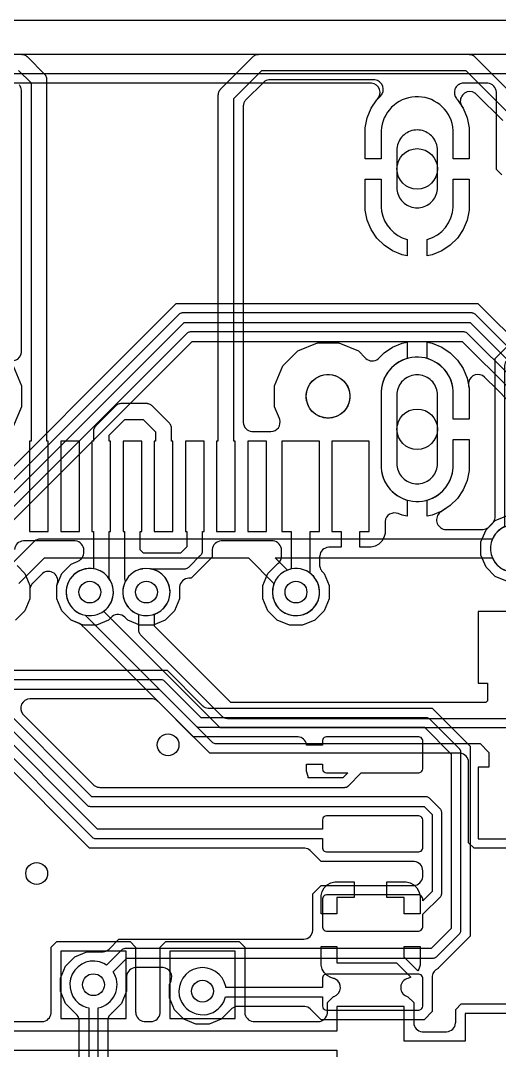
# Model space of a CAD drawing. Header units: millimetres. Extents: x 7.1 to 88.1, y 7.1 to 104.8.
# Drawn here: x 45.58 to 53.26, y 88.24 to 104.78 of the extents above; entities that cross this region are included whole.
import ezdxf

# ---------------------------------------------------------------- set-up
doc = ezdxf.new("R2010")
doc.units = ezdxf.units.MM

msp = doc.modelspace()

# ---------------------------------------------------------------- linework, layer by layer
at = {"layer": '16_copper'}
for points in [[(26.84, 103.924), (56.226, 103.924), (56.219, 103.875, 1), (56.976, 103.826), (56.976, 103.875, 0.453094), (56.524, 104.222), (56.476, 104.21), (56.458, 104.202), (56.456, 104.204, 0.120617), (56.387, 104.228), (56.372, 104.229), (26.777, 104.229)], [(53.306, 102.297), (53.216, 102.386), (53.216, 103.619), (53.216, 103.623), (53.216, 103.627, 0.370187), (53.08, 103.771), (53.064, 103.772), (52.692, 103.772), (52.69, 103.772), (52.688, 103.772, 0.107518), (52.617, 103.751), (52.605, 103.744), (52.604, 103.743), (52.602, 103.742, 0.101646), (52.561, 103.697), (52.555, 103.684), (52.549, 103.672, 0.237897), (52.574, 103.523), (52.584, 103.512), (52.592, 103.504), (52.683, 103.367), (52.746, 103.216), (52.778, 103.055), (52.778, 102.556), (52.524, 102.556), (52.524, 103.005), (52.517, 103.07, 0.893656), (51.366, 103.005), (51.366, 102.556), (51.112, 102.556), (51.112, 103.055), (51.144, 103.216), (51.207, 103.367), (51.298, 103.504), (51.306, 103.512, 0.631709), (51.214, 103.771), (51.198, 103.772), (44.052, 103.772)], [(53.658, 99.281), (52.88, 100.059), (52.873, 100.064), (52.867, 100.069, 0.087651), (52.842, 100.079), (52.835, 100.08), (52.826, 100.081), (48.174, 100.081), (48.165, 100.08), (48.157, 100.079, 0.087654), (48.132, 100.069), (48.127, 100.064), (48.12, 100.059), (44.542, 96.481)], [(53.532, 98.976), (52.754, 99.754), (52.747, 99.759), (52.741, 99.764, 0.087651), (52.716, 99.774), (52.709, 99.775), (52.7, 99.776), (48.3, 99.776), (48.292, 99.775), (48.283, 99.774, 0.087654), (48.259, 99.764), (48.253, 99.759), (48.246, 99.754), (44.668, 96.176)], [(53.405, 98.671), (53.227, 98.85), (53.028, 99.049), (53.027, 99.05), (53.026, 99.051, 0.585228), (52.772, 98.974), (52.769, 98.96), (52.769, 98.959), (52.769, 98.958, 0.043176), (52.768, 98.927), (52.771, 98.911), (52.778, 98.875), (52.778, 98.376), (52.524, 98.376), (52.524, 98.825), (52.517, 98.89, 0.893656), (51.366, 98.825), (51.366, 97.602), (51.373, 97.538, 0.893656), (52.524, 97.602), (52.524, 98.051), (52.778, 98.051), (52.778, 97.553), (52.746, 97.392), (52.683, 97.24), (52.592, 97.104), (52.476, 96.988), (52.337, 96.895), (52.329, 96.89), (52.316, 96.883, 0.651613), (52.386, 96.606), (52.401, 96.605), (52.991, 96.605), (52.997, 96.605), (53.003, 96.605, 0.153128), (53.087, 96.639), (53.099, 96.649), (53.199, 96.75), (53.394, 96.831)], [(53.859, 96.178, 0.936602), (53.16, 96.468), (53.154, 96.452), (45.9, 96.452), (45.894, 96.452), (45.889, 96.452, 0.153128), (45.804, 96.418), (45.792, 96.408), (45.337, 95.953)], [(45.553, 95.737), (45.963, 96.148), (49.237, 96.148), (49.647, 95.737), (49.641, 95.722, 1), (50.359, 95.478), (50.372, 95.526, 0.577349), (49.878, 95.959), (49.863, 95.953), (49.668, 96.148), (53.154, 96.148), (53.16, 96.132, 0.376373), (53.622, 95.941)], [(53.604, 91.487), (52.86, 91.487), (52.771, 91.576), (52.771, 92.862), (52.771, 92.866), (52.771, 92.869, 0.370187), (52.634, 93.013), (52.619, 93.014), (48.616, 93.014), (48.408, 93.222), (48.408, 93.223), (46.62, 95.01), (46.62, 95.01), (46.565, 95.066, 0.072655), (46.529, 95.092), (46.515, 95.099), (46.391, 95.15), (46.241, 95.299), (46.161, 95.494), (46.161, 95.706), (46.167, 95.722, 0.778623), (45.93, 95.898), (45.919, 95.888), (45.775, 95.744), (45.772, 95.74), (45.767, 95.736, 0.153125), (45.731, 95.652), (45.731, 95.636), (45.731, 95.494), (45.65, 95.299), (45.501, 95.15)], [(57.506, 93.421), (48.784, 93.421), (46.912, 95.293), (46.941, 95.315, 1), (46.441, 95.885), (46.406, 95.85, 0.534512), (46.569, 95.241), (46.617, 95.228), (46.617, 95.228), (48.642, 93.204), (48.646, 93.2), (48.65, 93.196, 0.11143), (48.699, 93.171), (48.707, 93.17), (48.717, 93.168), (48.725, 93.167), (48.732, 93.167), (52.954, 93.167), (53.096, 93.024), (53.096, 92.789), (52.923, 92.789), (52.923, 91.639), (53.523, 91.639)], [(53.523, 95.289), (52.923, 95.289), (52.923, 94.139), (53.073, 94.139), (53.073, 93.853), (53.047, 93.827), (48.953, 93.827), (47.727, 95.053), (47.727, 95.243), (47.768, 95.26, 1), (47.432, 95.94), (47.389, 95.915, 0.577351), (47.432, 95.26), (47.473, 95.243), (47.473, 95), (47.474, 94.995), (47.473, 94.989, 0.111436), (47.49, 94.936), (47.495, 94.93), (47.5, 94.922), (47.506, 94.915), (47.51, 94.91), (48.81, 93.61), (48.814, 93.607), (48.818, 93.603, 0.11143), (48.868, 93.577), (48.875, 93.576), (48.885, 93.574), (48.894, 93.574), (48.9, 93.573), (57.647, 93.573)], [(44.371, 88.705), (45.92, 88.705), (45.924, 88.705), (45.928, 88.705, 0.370187), (46.072, 88.842), (46.073, 88.857), (46.073, 89.9), (46.162, 89.989), (47.338, 89.989), (47.427, 89.9), (47.427, 88.857), (47.428, 88.853), (47.428, 88.85, 0.370187), (47.564, 88.706), (47.58, 88.705), (47.67, 88.705, 0.384459), (47.822, 88.842), (47.823, 88.857), (47.823, 89.9), (47.912, 89.989), (49.088, 89.989), (49.177, 89.9), (49.177, 88.857), (49.178, 88.853), (49.178, 88.85, 0.370187), (49.314, 88.706), (49.33, 88.705), (50.352, 88.705), (50.356, 88.705), (50.36, 88.705, 0.370187), (50.504, 88.842), (50.504, 88.857), (50.504, 89.01), (50.599, 89.104), (50.603, 89.106), (50.613, 89.108, 0.643703), (50.636, 89.385), (50.626, 89.389), (50.616, 89.394), (50.609, 89.396), (50.607, 89.397), (50.606, 89.397), (50.601, 89.399), (50.559, 89.41), (50.501, 89.444), (50.454, 89.491), (50.42, 89.549), (50.403, 89.613), (50.403, 89.909), (50.657, 89.909), (50.657, 89.647), (51.614, 89.647), (51.845, 89.416), (51.835, 89.41), (51.793, 89.399, 0.134921), (51.716, 89.35), (51.71, 89.341), (51.703, 89.332, 0.313608), (51.712, 89.159), (51.715, 89.155), (51.717, 89.152, 0.135176), (51.795, 89.104), (51.795, 89.104), (51.889, 89.01), (51.889, 88.694), (51.89, 88.69), (51.889, 88.686, 0.370187), (52.026, 88.542), (52.042, 88.542), (52.411, 88.542), (52.414, 88.542), (52.418, 88.542, 0.370187), (52.562, 88.678), (52.563, 88.694), (52.563, 88.9), (52.652, 88.989), (53.795, 88.989)], [(33.282, 89.46), (35.774, 89.46), (35.774, 89.088), (36.162, 89.088), (36.162, 88.891), (36.162, 88.885), (36.162, 88.879, 0.153128), (36.196, 88.794), (36.206, 88.783), (36.697, 88.292), (36.701, 88.289), (36.705, 88.284, 0.153125), (36.789, 88.248), (36.805, 88.248), (50.657, 88.248), (50.657, 87.897), (51.737, 87.897), (51.737, 88.084), (52.715, 88.084), (52.715, 87.637), (53.731, 87.637)]]:
    msp.add_lwpolyline(points, format="xyb", dxfattribs=at)
for points in [[(51.702, 101.014), (51.55, 101.077), (51.414, 101.168), (51.298, 101.284), (51.207, 101.42), (51.144, 101.572), (51.112, 101.733), (51.112, 102.231), (51.366, 102.231), (51.366, 101.782), (51.373, 101.718, 0.287125), (51.782, 101.258), (51.782, 100.998)], [(52.108, 101.258, 0.317745), (52.524, 101.782), (52.524, 102.231), (52.778, 102.231), (52.778, 101.733), (52.746, 101.572), (52.683, 101.42), (52.592, 101.284), (52.476, 101.168), (52.34, 101.077), (52.188, 101.014), (52.108, 100.998)]]:
    msp.add_lwpolyline(points, format="xyb", close=True, dxfattribs=at)
for points in [[(44.524, 96.678), (48.079, 100.233), (52.921, 100.233), (53.676, 99.478)], [(44.628, 96.351), (48.205, 99.929), (52.795, 99.929), (53.572, 99.151)], [(44.754, 96.046), (48.332, 99.624), (52.668, 99.624), (53.446, 98.846)], [(45.462, 99.23), (45.593, 98.914), (45.593, 98.573), (45.462, 98.258)], [(53.731, 88.837), (52.715, 88.837), (52.715, 88.389), (51.737, 88.389), (51.737, 88.947), (50.657, 88.947), (50.657, 88.552), (39.573, 88.552)]]:
    msp.add_lwpolyline(points, dxfattribs=at)
for points in [[(50.403, 90.434), (50.403, 90.73), (50.42, 90.795), (50.454, 90.853), (50.501, 90.9), (50.559, 90.934), (50.623, 90.951), (50.934, 90.951), (50.934, 90.697), (50.657, 90.697), (50.657, 90.434)], [(51.737, 90.434), (51.737, 90.697), (51.459, 90.697), (51.459, 90.951), (51.77, 90.951), (51.835, 90.934), (51.893, 90.9), (51.94, 90.853), (51.974, 90.795), (51.991, 90.73), (51.991, 90.434)], [(47.275, 89.837), (46.225, 89.837), (46.225, 88.757), (47.275, 88.757)], [(49.025, 89.837), (47.975, 89.837), (47.975, 88.757), (49.025, 88.757)], [(51.737, 89.74), (51.737, 89.909), (51.991, 89.909), (51.991, 89.613), (51.974, 89.549), (51.957, 89.52)]]:
    msp.add_lwpolyline(points, close=True, dxfattribs=at)
at = {"layer": '1_copper'}
for points in [[(45.547, 103.975), (45.748, 103.774), (45.748, 98.024), (45.725, 98.024), (45.725, 96.574), (46.025, 96.574), (46.025, 98.024), (46.002, 98.024), (46.002, 103.827), (46.001, 103.832), (46.002, 103.838, 0.111436), (45.985, 103.891), (45.98, 103.897), (45.975, 103.905), (45.969, 103.912), (45.965, 103.917), (45.69, 104.192), (45.686, 104.195), (45.682, 104.199, 0.11143), (45.632, 104.225), (45.625, 104.226), (45.615, 104.228), (45.606, 104.228), (45.6, 104.229), (42.395, 104.229)], [(53.731, 103.331), (52.871, 104.192), (52.866, 104.195), (52.863, 104.199, 0.11143), (52.813, 104.225), (52.806, 104.226), (52.796, 104.228), (52.787, 104.228), (52.781, 104.229), (49.4, 104.229), (49.395, 104.228), (49.389, 104.228, 0.111436), (49.336, 104.212), (49.33, 104.207), (49.322, 104.202), (49.315, 104.196), (49.31, 104.192), (48.785, 103.667), (48.782, 103.662), (48.778, 103.659, 0.11143), (48.752, 103.609), (48.751, 103.602), (48.749, 103.592), (48.749, 103.583), (48.748, 103.577), (48.748, 98.024), (48.725, 98.024), (48.725, 96.574), (49.025, 96.574), (49.025, 98.024), (49.002, 98.024), (49.002, 103.524), (49.453, 103.975), (52.728, 103.975), (53.552, 103.152)], [(45.338, 99.354, 0.622974), (45.595, 99.449), (45.596, 99.464), (45.596, 103.648), (45.595, 103.654), (45.595, 103.659, 0.137607), (45.561, 103.744)], [(53.319, 103.169), (52.897, 103.591), (52.897, 103.591), (52.896, 103.591), (52.884, 103.601), (52.873, 103.61), (52.873, 103.61), (52.872, 103.611, 0.657845), (52.64, 103.456), (52.643, 103.441), (52.643, 103.441), (52.643, 103.44, 0.04317), (52.655, 103.412), (52.663, 103.398), (52.683, 103.367), (52.746, 103.216), (52.778, 103.055), (52.778, 102.556), (52.524, 102.556), (52.524, 103.005), (52.517, 103.07, 0.893656), (51.366, 103.005), (51.366, 102.556), (51.112, 102.556), (51.112, 103.055), (51.144, 103.216), (51.207, 103.367), (51.298, 103.504), (51.357, 103.562, 0.631688), (51.264, 103.822), (51.249, 103.823), (49.579, 103.823), (49.573, 103.822), (49.567, 103.822, 0.153128), (49.483, 103.788), (49.471, 103.778), (49.199, 103.506), (49.195, 103.501), (49.191, 103.497, 0.082743), (49.165, 103.455), (49.164, 103.45), (49.164, 103.45), (49.164, 103.449), (49.161, 103.444, 0.03192), (49.157, 103.425), (49.157, 103.422), (49.156, 103.42), (49.156, 103.418), (49.155, 103.414), (49.154, 103.398), (49.154, 98.329), (49.155, 98.325), (49.155, 98.321, 0.370187), (49.291, 98.177), (49.307, 98.176), (49.593, 98.176), (49.596, 98.176), (49.599, 98.176, 0.490285), (49.739, 98.372), (49.734, 98.387), (49.657, 98.573), (49.657, 98.914), (49.788, 99.23), (50.029, 99.471), (50.344, 99.602), (50.686, 99.602), (51.001, 99.471), (51.115, 99.357), (51.118, 99.354), (51.121, 99.351, 0.370191), (51.319, 99.346), (51.331, 99.357), (51.414, 99.44), (51.55, 99.531), (51.702, 99.594), (51.782, 99.61), (51.782, 99.349), (51.723, 99.329, 0.288096), (51.366, 98.825), (51.366, 97.602), (51.373, 97.538, 0.287125), (51.782, 97.078), (51.782, 96.818), (51.702, 96.834), (51.64, 96.86, 0.501967), (51.43, 96.734), (51.429, 96.719), (51.429, 96.54), (51.412, 96.476), (51.378, 96.418), (51.331, 96.371), (51.273, 96.337), (51.208, 96.32), (51.027, 96.32), (51.027, 96.574), (51.175, 96.574), (51.175, 98.024), (50.575, 98.024), (50.575, 96.574), (50.723, 96.574), (50.723, 96.32), (50.532, 96.32), (50.528, 96.319), (50.525, 96.32, 0.370187), (50.381, 96.183), (50.38, 96.167), (50.38, 96.034), (50.38, 96.028), (50.38, 96.022, 0.117803), (50.402, 95.955), (50.407, 95.947), (50.411, 95.942), (50.414, 95.938), (50.424, 95.926), (50.45, 95.901), (50.531, 95.706), (50.531, 95.494), (50.45, 95.299), (50.301, 95.15), (50.106, 95.069), (49.894, 95.069), (49.699, 95.15), (49.55, 95.299), (49.469, 95.494), (49.469, 95.706), (49.55, 95.901), (49.708, 96.059), (49.711, 96.06, 0.205411), (49.769, 96.165), (49.77, 96.181), (49.77, 96.269, 0.384459), (49.633, 96.421), (49.618, 96.421), (48.807, 96.421), (48.803, 96.421), (48.799, 96.421, 0.370187), (48.655, 96.285), (48.654, 96.269), (48.654, 96.159), (48.316, 95.821), (48.283, 95.821, 0.384459), (48.131, 95.684), (48.131, 95.668), (48.131, 95.494), (48.05, 95.299), (47.901, 95.15), (47.706, 95.069), (47.494, 95.069), (47.299, 95.15), (47.253, 95.196, 0.384471), (47.049, 95.207), (47.038, 95.196), (46.992, 95.15), (46.797, 95.069), (46.586, 95.069), (46.391, 95.15), (46.241, 95.299), (46.161, 95.494), (46.161, 95.706), (46.241, 95.901), (46.391, 96.05), (46.502, 96.096), (46.506, 96.098), (46.51, 96.1, 0.050696), (46.536, 96.116), (46.544, 96.123), (46.552, 96.13, 0.150603), (46.595, 96.221), (46.596, 96.237), (46.596, 96.269, 0.384459), (46.459, 96.421), (46.443, 96.421), (45.632, 96.421), (45.628, 96.421), (45.625, 96.421, 0.370187), (45.481, 96.285)], [(53.394, 95.769), (53.199, 95.85), (53.05, 95.999), (52.969, 96.194), (52.969, 96.406), (53.05, 96.601), (53.151, 96.701), (53.154, 96.705), (53.158, 96.709, 0.153125), (53.194, 96.793), (53.195, 96.809), (53.195, 99.348), (54.625, 100.778)], [(44.241, 94.345), (47.932, 94.345), (48.497, 93.78), (48.502, 93.776), (48.505, 93.772, 0.153125), (48.589, 93.736), (48.605, 93.735), (52.188, 93.735), (52.797, 93.126), (52.797, 90.074), (52.284, 89.56), (52.28, 89.559, 0.272177), (52.188, 89.435), (52.187, 89.419), (52.187, 88.867), (52.056, 88.735), (50.404, 88.735), (50.235, 88.905), (50.231, 88.908), (50.227, 88.912, 0.153125), (50.143, 88.948), (50.127, 88.949), (49.07, 88.949), (49.064, 88.949), (49.058, 88.949, 0.153128), (48.973, 88.915), (48.962, 88.905), (48.801, 88.743), (48.606, 88.663), (48.394, 88.663), (48.199, 88.743), (48.05, 88.893), (47.969, 89.088), (47.969, 89.299), (47.995, 89.361, 0.501959), (47.87, 89.571), (47.854, 89.571), (47.433, 89.571), (47.429, 89.571), (47.425, 89.571, 0.370187), (47.281, 89.435), (47.281, 89.419), (47.281, 89.191), (47.2, 88.996), (47.043, 88.839), (47.042, 88.839), (47.038, 88.836, 0.205411), (46.979, 88.731), (46.979, 88.715), (46.979, 87.587)], [(46.826, 87.241), (46.826, 88.926), (46.872, 88.938, 0.491234), (47.066, 89.505), (47.285, 89.724), (52.2, 89.724), (52.208, 89.725), (52.217, 89.726, 0.087654), (52.241, 89.736), (52.247, 89.741), (52.254, 89.746), (52.622, 90.115), (52.627, 90.121), (52.633, 90.128, 0.087651), (52.643, 90.152), (52.643, 90.16), (52.645, 90.168), (52.645, 93.032), (52.643, 93.04), (52.643, 93.048, 0.087654), (52.632, 93.073), (52.628, 93.079), (52.622, 93.085), (52.147, 93.56), (52.141, 93.565), (52.134, 93.571, 0.087651), (52.11, 93.581), (52.102, 93.581), (52.094, 93.583), (48.479, 93.583), (47.891, 94.17), (47.885, 94.175), (47.878, 94.181, 0.087651), (47.853, 94.191), (47.846, 94.191), (47.837, 94.192), (44.032, 94.192)], [(44, 94.04), (47.806, 94.04), (48.393, 93.453), (48.4, 93.447), (48.406, 93.442, 0.087651), (48.431, 93.432), (48.438, 93.431), (48.447, 93.43), (52.062, 93.43), (52.492, 93), (52.492, 90.2), (52.168, 89.876), (47.253, 89.876), (47.245, 89.875), (47.236, 89.874, 0.087654), (47.212, 89.864), (47.206, 89.859), (47.199, 89.854), (46.959, 89.613), (46.918, 89.637, 1), (46.582, 88.957), (46.628, 88.938), (46.674, 88.926), (46.674, 87.154)], [(45.088, 93.735), (46.641, 92.183), (46.648, 92.177), (46.654, 92.172, 0.087651), (46.679, 92.162), (46.686, 92.161), (46.695, 92.16), (52.056, 92.16), (52.187, 92.028), (52.187, 90.795), (52.035, 90.643), (52.035, 90.675), (52.03, 90.693), (52.021, 90.71), (52.007, 90.723), (51.99, 90.733), (51.972, 90.738), (50.488, 90.738), (50.47, 90.733), (50.453, 90.723), (50.439, 90.71), (50.43, 90.693), (50.425, 90.675), (50.425, 90.221), (50.43, 90.202), (50.439, 90.186), (50.453, 90.172), (50.47, 90.163), (50.488, 90.158), (51.972, 90.158), (51.99, 90.163), (52.007, 90.172), (52.021, 90.186), (52.03, 90.202), (52.035, 90.221), (52.035, 90.427), (52.317, 90.71), (52.323, 90.717), (52.328, 90.723, 0.087651), (52.338, 90.748), (52.339, 90.755), (52.34, 90.764), (52.34, 92.06), (52.339, 92.068), (52.338, 92.077, 0.087654), (52.328, 92.101), (52.323, 92.107), (52.317, 92.114), (52.141, 92.29), (52.134, 92.295), (52.128, 92.301, 0.087651), (52.103, 92.311), (52.096, 92.311), (52.087, 92.313), (46.726, 92.313), (45.174, 93.865)], [(44.962, 93.43), (46.728, 91.664), (46.735, 91.659), (46.742, 91.653, 0.087651), (46.766, 91.643), (46.774, 91.643), (46.782, 91.642), (50.425, 91.642), (50.425, 91.491), (50.43, 91.472), (50.439, 91.456), (50.453, 91.442), (50.47, 91.433), (50.488, 91.428), (51.972, 91.428), (51.99, 91.433), (52.007, 91.442), (52.021, 91.456), (52.03, 91.472), (52.035, 91.491), (52.035, 91.945), (52.03, 91.963), (52.021, 91.98), (52.007, 91.993), (51.99, 92.003), (51.972, 92.008), (50.488, 92.008), (50.47, 92.003), (50.453, 91.993), (50.439, 91.98), (50.43, 91.963), (50.425, 91.945), (50.425, 91.794), (46.814, 91.794), (45.047, 93.56)], [(46.521, 87.166), (46.521, 88.715), (46.521, 88.72), (46.521, 88.725, 0.199778), (46.467, 88.832), (46.459, 88.838), (46.3, 88.996), (46.219, 89.191), (46.219, 89.402), (46.3, 89.597), (46.449, 89.747), (46.644, 89.827), (46.866, 89.827), (46.868, 89.827), (46.872, 89.826, 0.205416), (46.988, 89.859), (47, 89.87), (47.158, 90.029), (50.12, 90.029), (50.124, 90.029), (50.128, 90.029, 0.370187), (50.272, 90.165), (50.273, 90.181), (50.273, 90.758), (50.404, 90.89), (51.883, 90.89), (51.886, 90.891), (51.89, 90.89, 0.370187), (52.034, 91.027), (52.035, 91.043), (52.035, 91.123, 0.384459), (51.898, 91.275), (51.883, 91.275), (50.404, 91.275), (50.235, 91.445), (50.231, 91.448), (50.227, 91.452, 0.153125), (50.143, 91.488), (50.127, 91.489), (46.687, 91.489), (45.238, 92.939)]]:
    msp.add_lwpolyline(points, format="xyb", dxfattribs=at)
for points in [[(51.702, 101.014), (51.55, 101.077), (51.414, 101.168), (51.298, 101.284), (51.207, 101.42), (51.144, 101.572), (51.112, 101.733), (51.112, 102.231), (51.366, 102.231), (51.366, 101.782), (51.373, 101.718, 0.287125), (51.782, 101.258), (51.782, 100.998)], [(52.108, 101.258, 0.317745), (52.524, 101.782), (52.524, 102.231), (52.778, 102.231), (52.778, 101.733), (52.746, 101.572), (52.683, 101.42), (52.592, 101.284), (52.476, 101.168), (52.34, 101.077), (52.188, 101.014), (52.108, 100.998)], [(53.574, 95.928, 0.716592), (53.668, 96.64), (53.652, 96.646), (53.652, 99.159), (55.063, 100.57), (55.078, 100.563, 1), (55.322, 101.281), (55.274, 101.294, 0.577349), (54.841, 100.8), (54.847, 100.785), (53.392, 99.33), (53.389, 99.326), (53.384, 99.322, 0.153125), (53.348, 99.238), (53.348, 99.222), (53.348, 96.646), (53.332, 96.64, 0.820679), (53.525, 95.922)], [(52.524, 98.376), (52.524, 98.825), (52.517, 98.89, 0.287128), (52.108, 99.349), (52.108, 99.61), (52.188, 99.594), (52.34, 99.531), (52.476, 99.44), (52.592, 99.324), (52.683, 99.187), (52.746, 99.036), (52.778, 98.875), (52.778, 98.376)], [(46.765, 95.228, 0.493145), (47.031, 95.768), (47.006, 95.811), (47.002, 95.816), (47.002, 96.574), (47.025, 96.574), (47.025, 98.024), (47.002, 98.024), (47.002, 98.122), (47.253, 98.373), (47.547, 98.373), (47.748, 98.172), (47.748, 98.024), (47.725, 98.024), (47.725, 96.574), (48.025, 96.574), (48.025, 98.024), (48.002, 98.024), (48.002, 98.225), (48.001, 98.23), (48.002, 98.236, 0.111436), (47.985, 98.289), (47.98, 98.295), (47.975, 98.303), (47.969, 98.31), (47.965, 98.315), (47.69, 98.59), (47.686, 98.593), (47.682, 98.597, 0.11143), (47.632, 98.623), (47.625, 98.624), (47.615, 98.626), (47.606, 98.626), (47.6, 98.627), (47.2, 98.627), (47.195, 98.626), (47.189, 98.627, 0.111436), (47.136, 98.61), (47.13, 98.605), (47.122, 98.6), (47.115, 98.594), (47.11, 98.59), (46.785, 98.265), (46.782, 98.261), (46.778, 98.257, 0.11143), (46.752, 98.207), (46.751, 98.2), (46.749, 98.19), (46.749, 98.181), (46.748, 98.175), (46.748, 98.024), (46.725, 98.024), (46.725, 96.574), (46.748, 96.574), (46.748, 95.974), (46.716, 95.978, 1), (46.666, 95.222), (46.716, 95.222)], [(52.108, 97.078, 0.317745), (52.524, 97.602), (52.524, 98.051), (52.778, 98.051), (52.778, 97.553), (52.746, 97.392), (52.683, 97.24), (52.592, 97.104), (52.476, 96.988), (52.34, 96.897), (52.188, 96.834), (52.108, 96.818)], [(47.249, 95.82), (47.248, 95.814, 0.089897), (47.26, 95.77), (47.261, 95.769), (47.26, 95.768), (47.241, 95.722, 1), (47.959, 95.478), (47.972, 95.526, 0.414214), (47.674, 95.972), (47.664, 95.973), (48.2, 95.973), (48.205, 95.974), (48.211, 95.973, 0.111436), (48.264, 95.99), (48.27, 95.995), (48.278, 96), (48.285, 96.006), (48.29, 96.01), (48.465, 96.185), (48.468, 96.189), (48.472, 96.193, 0.11143), (48.498, 96.243), (48.499, 96.25), (48.501, 96.26), (48.501, 96.269), (48.502, 96.275), (48.502, 96.574), (48.525, 96.574), (48.525, 98.024), (48.225, 98.024), (48.225, 96.574), (48.248, 96.574), (48.248, 96.328), (48.147, 96.227), (47.553, 96.227), (47.502, 96.278), (47.502, 96.574), (47.525, 96.574), (47.525, 98.024), (47.225, 98.024), (47.225, 96.574), (47.248, 96.574), (47.248, 95.825)], [(50.074, 95.228, 0.621841), (50.25, 95.885), (50.227, 95.902), (50.227, 96.574), (50.375, 96.574), (50.375, 98.024), (49.775, 98.024), (49.775, 96.574), (49.923, 96.574), (49.923, 95.971), (49.878, 95.959, 0.876976), (50.025, 95.222)], [(50.043, 92.465), (50.783, 92.465), (50.792, 92.466), (50.8, 92.467, 0.087654), (50.825, 92.477), (50.83, 92.482), (50.837, 92.487), (51.048, 92.698), (51.972, 92.698), (51.99, 92.703), (52.007, 92.712), (52.021, 92.726), (52.03, 92.742), (52.035, 92.761), (52.035, 93.215), (52.03, 93.233), (52.021, 93.25), (52.007, 93.263), (51.99, 93.273), (51.972, 93.278), (50.488, 93.278), (50.47, 93.273), (50.453, 93.263), (50.439, 93.25), (50.43, 93.233), (50.425, 93.215), (50.425, 93.14), (50.17, 93.14), (50.169, 93.145), (50.168, 93.156, 0.327385), (50.034, 93.277), (50.019, 93.278), (48.352, 93.278), (47.787, 93.843), (47.783, 93.846), (47.779, 93.851, 0.153125), (47.695, 93.887), (47.68, 93.887), (45.735, 93.887), (45.733, 93.887), (45.731, 93.887, 0.622974), (45.617, 93.639), (45.627, 93.627), (46.745, 92.51), (46.749, 92.506), (46.753, 92.502, 0.153125), (46.837, 92.466), (46.852, 92.465), (50.043, 92.465)], [(50.752, 92.617), (50.195, 92.617), (50.195, 92.618), (50.195, 92.625, 0.027308), (50.193, 92.642), (50.19, 92.654), (50.19, 92.655), (50.19, 92.656), (50.19, 92.657), (50.171, 92.727), (50.171, 92.835), (50.425, 92.835), (50.425, 92.761), (50.43, 92.742), (50.439, 92.726), (50.453, 92.712), (50.47, 92.703), (50.488, 92.698), (50.832, 92.698)], [(48.574, 88.821, 0.26795), (48.859, 89.071), (48.867, 89.102), (50.425, 89.102), (50.425, 88.951), (50.43, 88.932), (50.439, 88.916), (50.453, 88.902), (50.47, 88.893), (50.488, 88.888), (51.972, 88.888), (51.99, 88.893), (52.007, 88.902), (52.021, 88.916), (52.03, 88.932), (52.035, 88.951), (52.035, 89.405), (52.03, 89.423), (52.021, 89.44), (52.007, 89.453), (51.99, 89.463), (51.972, 89.468), (50.488, 89.468), (50.47, 89.463), (50.453, 89.453), (50.439, 89.44), (50.43, 89.423), (50.425, 89.405), (50.425, 89.254), (48.873, 89.254), (48.872, 89.267, 1), (48.128, 89.119), (48.141, 89.071, 0.339454), (48.525, 88.815)]]:
    msp.add_lwpolyline(points, format="xyb", close=True, dxfattribs=at)
for points in [[(46.525, 98.024), (46.225, 98.024), (46.225, 96.574), (46.525, 96.574)], [(49.525, 98.024), (49.225, 98.024), (49.225, 96.574), (49.525, 96.574)], [(47.502, 95.973), (47.536, 95.973), (47.526, 95.972), (47.502, 95.965)]]:
    msp.add_lwpolyline(points, close=True, dxfattribs=at)
msp.add_lwpolyline([(45.524, 96.026), (45.65, 95.901), (45.731, 95.706), (45.731, 95.494), (45.65, 95.299), (45.501, 95.15)], dxfattribs=at)
at = {"layer": 'drills_NPTH'}
msp.add_circle((50.515, 98.744), 0.35, dxfattribs=at)
at = {"layer": 'drills_PTH'}
for centre in [(51.945, 102.394), (51.945, 98.214)]:
    msp.add_circle(centre, 0.325, dxfattribs=at)
at = {"layer": 'drills_via_1_16'}
for centre in [(46.691, 95.6), (47.6, 95.6), (50, 95.6), (47.947, 93.148), (45.839, 91.083), (46.75, 89.297), (48.5, 89.193)]:
    msp.add_circle(centre, 0.175, dxfattribs=at)
at = {"layer": 'holes'}
for points in [[(51.62, 102.094), (51.621, 102.065), (51.625, 102.037), (51.631, 102.01), (51.64, 101.983), (51.65, 101.956), (51.664, 101.931), (51.679, 101.907), (51.696, 101.885), (51.715, 101.864), (51.736, 101.845), (51.759, 101.828), (51.782, 101.812), (51.808, 101.799), (51.834, 101.788), (51.861, 101.78), (51.889, 101.774), (51.917, 101.77), (51.945, 101.769), (51.973, 101.77), (52.001, 101.774), (52.029, 101.78), (52.056, 101.788), (52.082, 101.799), (52.108, 101.812), (52.131, 101.828), (52.154, 101.845), (52.175, 101.864), (52.194, 101.885), (52.211, 101.907), (52.226, 101.931), (52.24, 101.956), (52.25, 101.983), (52.259, 102.01), (52.265, 102.037), (52.269, 102.065), (52.27, 102.094), (52.27, 102.694), (52.269, 102.722), (52.265, 102.75), (52.259, 102.778), (52.25, 102.805), (52.24, 102.831), (52.226, 102.856), (52.211, 102.88), (52.194, 102.903), (52.175, 102.924), (52.154, 102.943), (52.131, 102.96), (52.108, 102.975), (52.082, 102.988), (52.056, 102.999), (52.029, 103.008), (52.001, 103.014), (51.973, 103.018), (51.945, 103.019), (51.917, 103.018), (51.889, 103.014), (51.861, 103.008), (51.834, 102.999), (51.808, 102.988), (51.782, 102.975), (51.759, 102.96), (51.736, 102.943), (51.715, 102.924), (51.696, 102.903), (51.679, 102.88), (51.664, 102.856), (51.65, 102.831), (51.64, 102.805), (51.631, 102.778), (51.625, 102.75), (51.621, 102.722), (51.62, 102.694), (51.62, 102.094)], [(50.165, 98.767), (50.171, 98.812), (50.183, 98.856), (50.2, 98.899), (50.223, 98.939), (50.251, 98.975), (50.284, 99.007), (50.32, 99.035), (50.36, 99.058), (50.402, 99.076), (50.447, 99.088), (50.492, 99.094), (50.538, 99.094), (50.583, 99.088), (50.628, 99.076), (50.67, 99.058), (50.71, 99.035), (50.746, 99.007), (50.779, 98.975), (50.807, 98.939), (50.83, 98.899), (50.847, 98.856), (50.859, 98.812), (50.865, 98.767), (50.865, 98.721), (50.859, 98.675), (50.847, 98.631), (50.83, 98.589), (50.807, 98.549), (50.779, 98.512), (50.746, 98.48), (50.71, 98.452), (50.67, 98.429), (50.628, 98.412), (50.583, 98.4), (50.538, 98.394), (50.492, 98.394), (50.447, 98.4), (50.402, 98.412), (50.36, 98.429), (50.32, 98.452), (50.284, 98.48), (50.251, 98.512), (50.223, 98.549), (50.2, 98.589), (50.183, 98.631), (50.171, 98.675), (50.165, 98.721), (50.165, 98.767)], [(51.62, 97.664), (51.621, 97.635), (51.625, 97.607), (51.631, 97.58), (51.64, 97.553), (51.65, 97.526), (51.664, 97.501), (51.679, 97.477), (51.696, 97.455), (51.715, 97.434), (51.736, 97.415), (51.759, 97.398), (51.782, 97.382), (51.808, 97.369), (51.834, 97.358), (51.861, 97.35), (51.889, 97.344), (51.917, 97.34), (51.945, 97.339), (51.973, 97.34), (52.001, 97.344), (52.029, 97.35), (52.056, 97.358), (52.082, 97.369), (52.108, 97.382), (52.131, 97.398), (52.154, 97.415), (52.175, 97.434), (52.194, 97.455), (52.211, 97.477), (52.226, 97.501), (52.24, 97.526), (52.25, 97.553), (52.259, 97.58), (52.265, 97.607), (52.269, 97.635), (52.27, 97.664), (52.27, 98.764), (52.269, 98.792), (52.265, 98.82), (52.259, 98.848), (52.25, 98.875), (52.24, 98.901), (52.226, 98.926), (52.211, 98.95), (52.194, 98.973), (52.175, 98.994), (52.154, 99.013), (52.131, 99.03), (52.108, 99.045), (52.082, 99.058), (52.056, 99.069), (52.029, 99.078), (52.001, 99.084), (51.973, 99.088), (51.945, 99.089), (51.917, 99.088), (51.889, 99.084), (51.861, 99.078), (51.834, 99.069), (51.808, 99.058), (51.782, 99.045), (51.759, 99.03), (51.736, 99.013), (51.715, 98.994), (51.696, 98.973), (51.679, 98.95), (51.664, 98.926), (51.65, 98.901), (51.64, 98.875), (51.631, 98.848), (51.625, 98.82), (51.621, 98.792), (51.62, 98.764), (51.62, 97.664)]]:
    msp.add_lwpolyline(points, close=True, dxfattribs=at)
at = {"layer": 'outline'}
msp.add_lwpolyline([(88.106, 9.525), (88.106, 102.394), (88.097, 102.601), (88.07, 102.807), (88.025, 103.01), (87.963, 103.208), (87.883, 103.4), (87.787, 103.584), (87.676, 103.76), (87.549, 103.924), (87.409, 104.078), (87.256, 104.218), (87.091, 104.344), (86.916, 104.456), (86.731, 104.552), (86.539, 104.631), (86.341, 104.694), (86.139, 104.739), (85.933, 104.766), (85.725, 104.775), (9.525, 104.775)], dxfattribs=at)

doc.saveas('drawing.dxf')
